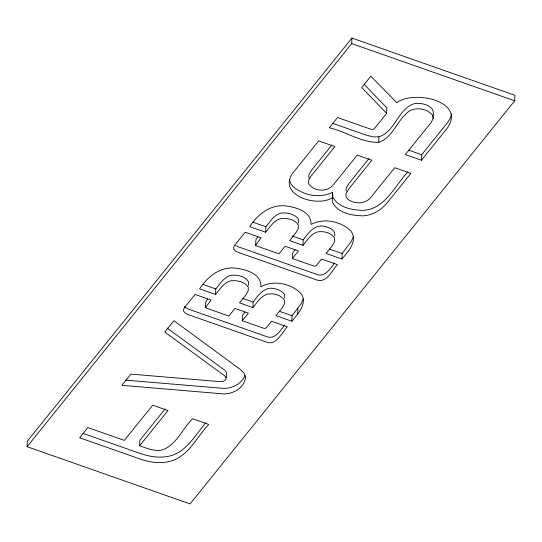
<?xml version="1.0" encoding="UTF-8"?>
<svg xmlns="http://www.w3.org/2000/svg" width="542" height="542" viewBox="0 0 542 542"><rect width="100%" height="100%" fill="white"/><g stroke="black" fill="none" stroke-linecap="round" stroke-linejoin="round"><path stroke-width="0.81" d="M248.439 285.309L248.473 281.711C244.848 275.966 237.064 274.577 230.75 275.377C223.812 277.206 220.14 283.859 215.784 288.947L215.574 294.455L199.585 288.839C207.444 276.732 220.445 266.251 235.702 268.148C246.061 269.482 261.488 273.717 260.932 286.671C273.663 279.909 290.519 283.324 300.695 293.154C308.276 302.931 297.998 313.933 291.82 321.23L275.973 315.661L282.145 307.992L284.577 303.669L284.34 300.051C280.634 294.706 273.317 293.026 267.186 294.191C260.648 296.325 257.091 302.605 252.877 307.551L239.489 302.849L245.804 295.004L248.229 290.81L248.263 287.213C244.632 281.474 236.854 280.078 230.54 280.878C223.602 282.707 219.93 289.36 215.574 294.455M298.54 223.094L298.574 219.496C294.943 213.751 287.165 212.362 280.844 213.162C273.913 214.991 270.241 221.644 265.885 226.739L265.668 232.24L249.686 226.624C257.538 214.517 270.539 204.036 285.797 205.933C296.162 207.268 311.582 211.502 311.033 224.456C323.764 217.694 340.62 221.109 350.789 230.939C358.377 240.716 348.099 251.718 341.921 259.015L326.067 253.453L332.246 245.777L334.678 241.454L334.434 237.836C330.728 232.491 323.418 230.811 317.287 231.976C310.749 234.11 307.192 240.397 302.978 245.336L289.584 240.634L295.898 232.796L298.33 228.595L298.364 224.998C294.733 219.259 286.955 217.87 280.634 218.663C273.703 220.492 270.024 227.145 265.668 232.24M27.1 446.696L27.31 441.195L351.927 38.069L514.9 95.304L514.69 100.805L190.073 503.931L27.1 446.696L351.717 43.577L351.927 38.069M139.653 445.761L168.013 410.545L152.709 405.172L124.348 440.389L87.865 427.577L79.647 437.787L140.046 458.993C150.568 462.631 162.288 464.223 173.006 460.429C189.592 454.23 197.207 436.493 208.745 424.406L192.62 418.742C182.153 428.81 176.326 445.68 161.421 450.185C153.833 451.384 146.658 448.22 139.653 445.761L139.87 440.26L165.073 408.953M205.56 307.483L211.062 300.051L195.079 294.435L184.788 307.212L183.548 309.496L183.738 311.508L185.357 313.242L188.399 314.699L265.607 341.812C276.298 346.48 281.576 332.896 287.314 326.826L271.461 321.264L266.264 327.72L265.173 328.418L263.717 328.269L242.26 320.735L248.372 313.154L234.977 308.452L228.873 316.033L206.461 308.161L205.56 307.483L205.77 301.982L207.633 299.069M226.177 377.774L224.706 375.843L164.788 332.043L173.921 320.708L240.018 369.231L244.063 373.106L245.587 377.015C244.381 388.743 231.244 395.362 220.37 393.634L121.869 385.348L130.927 374.102L220.038 381.643L223.338 381.297L225.553 379.8L226.177 377.774L226.387 372.273L224.916 370.342L167.044 328.039M242.26 320.735L242.47 315.234L245.018 312.077M252.877 307.551L253.087 302.05C257.945 295.905 263.249 287.572 272.213 288.215C276.847 288.947 281.887 290.349 284.55 294.543L284.787 298.168M255.655 245.269L261.163 237.836L245.174 232.22L234.889 244.998L233.649 247.281L233.839 249.293L235.458 251.027L238.5 252.484L315.708 279.597C326.392 284.265 331.677 270.682 337.415 264.618L321.562 259.049L316.359 265.505L315.268 266.21L313.811 266.054L292.362 258.52L298.466 250.939L285.078 246.237L278.967 253.819L256.556 245.946L255.655 245.269L255.871 239.767L257.735 236.854M292.362 258.52L292.572 253.019L295.119 249.862M291.82 321.23L292.036 315.729L301.345 303.425L303.229 298.886M297.721 313.906L297.931 308.405M302.978 245.336L303.188 239.835C308.039 233.69 313.344 225.357 322.314 226C326.948 226.732 331.989 228.135 334.651 232.335L334.888 235.953M332.287 197.844C315.43 208.169 274.272 193.541 294.882 170.5L318.71 140.906L334.834 146.564L311.006 176.157L308.622 180.344L308.716 183.901C314.333 192.044 328.079 192.295 333.892 184.09L357.239 155.1L371.859 160.236L348.723 188.962L346.27 193.101A10.915 7.032 2.2 0 0 352.483 201.712C359.034 204.165 366.853 202.722 371.202 196.97L394.752 167.722L410.877 173.386L387.327 202.627C381.399 210.113 372.544 215.269 362.937 215.858C352.036 215.56 338.133 213.304 332.686 202.593L332.497 192.335C323.811 196.739 313.594 196.455 304.557 193.291C298.432 190.486 290.309 187.207 289.597 179.436M341.921 259.015L342.131 253.514L351.446 241.217L353.33 236.671M378.736 142.336L378.946 136.835C395.572 131.679 398.187 107.526 415.308 103.427C421.561 103.027 428.668 104.376 432.699 109.592L433.383 113.068L433.173 118.569L431.127 122.553L405.341 154.565L421.466 160.229L446.974 128.562C467.102 100.785 412.875 89.782 396.785 102.723L370.83 76.178L361.704 87.513L386.636 113.366L374.373 128.596L372.903 129.497L370.863 129.253L337.524 117.539L329.299 127.749C345.911 131.53 361.297 142.817 378.736 142.336C391.852 138.061 396.487 122.431 406.121 113.773C412.909 106.327 426.229 107.655 432.489 115.094L433.173 118.569M386.636 113.366L386.846 107.865L364.231 84.416M421.466 160.229L421.683 154.727L447.184 123.061L450.314 118.278L451.757 113.786M245.072 375.599C240.899 384.908 230.425 389.522 220.58 388.133L125.446 380.132M331.867 145.012L311.216 170.655L308.832 174.842L308.926 178.399M368.912 158.65L348.933 183.46L346.48 187.6A10.915 7.032 2.2 0 0 346.284 191.102M205.791 422.828C194.774 435.565 185.486 453.776 167.044 456.574C158.013 458.051 148.833 456.405 140.256 453.491L83.034 433.397M284.442 325.159C280.2 331.06 274.476 340.376 265.817 336.311L188.616 309.197L185.567 307.734L184.49 306.582M334.536 262.945C330.302 268.846 324.57 278.168 315.918 274.096L238.71 246.983L235.668 245.526M407.95 171.78C394.908 185.628 385.071 209.171 363.147 210.357C352.246 210.052 338.35 207.803 332.896 197.092L332.497 192.335M378.946 136.835L373.126 136.875L365.999 135.06L332.686 123.366M351.717 43.577L514.69 100.805M408.627 150.148L421.683 154.727M252.938 222.193L265.885 226.739M292.158 235.966L303.188 239.835M329.448 249.063L342.131 253.514M202.843 284.408L215.784 288.947M242.85 298.452L253.087 302.05M279.354 311.277L292.036 315.729"/></g></svg>
